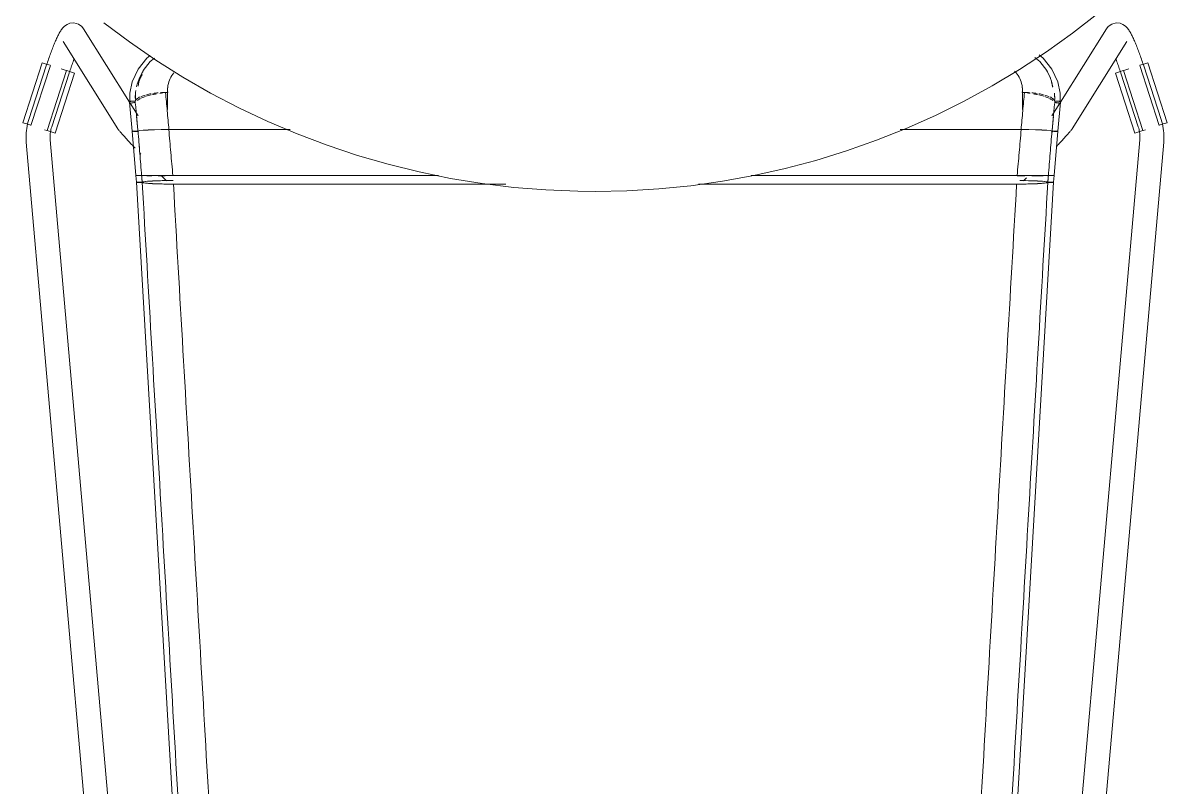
# Model space of a CAD drawing. Header units: millimetres. Extents: x 155927 to 317870, y -36033 to 97293.
# Drawn here: x 159662 to 160235, y 24842 to 25224 of the extents above; entities that cross this region are included whole.
import ezdxf

# ---------------------------------------------------------------- set-up
doc = ezdxf.new("R2010")
doc.units = ezdxf.units.MM
doc.header["$MEASUREMENT"] = 0
doc.layers.add('I-FURN', color=8, linetype='CONTINUOUS', lineweight=9)

msp = doc.modelspace()

# ---------------------------------------------------------------- linework, layer by layer
at = {"layer": 'I-FURN'}
for p, q in [((160187.51, 25218.84), (160200.15, 25228.65)), ((159681.31, 25220.13), (159681.06, 25219.74)), ((159681.56, 25220.52), (159681.31, 25220.13)), ((159681.84, 25220.91), (159681.56, 25220.52)), ((159682.15, 25221.31), (159681.84, 25220.91)), ((159682.52, 25221.74), (159682.15, 25221.31)), ((159682.99, 25222.21), (159682.52, 25221.74)), ((159683.61, 25222.73), (159682.99, 25222.21)), ((159684.53, 25223.29), (159683.61, 25222.73)), ((159685.91, 25223.81), (159684.53, 25223.29)), ((159687.88, 25223.99), (159685.91, 25223.81)), ((159690.11, 25223.4), (159687.88, 25223.99)), ((159691.84, 25222.18), (159690.11, 25223.4)), ((159691.84, 25222.18), (159692.73, 25221.05)), ((159715.77, 25184.29), (159692.73, 25221.05)), ((159702.88, 25224.08), (159715.7, 25214.5)), ((160204.52, 25221.05), (160181.49, 25184.29)), ((160205.41, 25222.18), (160204.52, 25221.05)), ((160205.41, 25222.18), (160207.15, 25223.4)), ((160207.15, 25223.4), (160209.37, 25223.99)), ((160209.37, 25223.99), (160211.35, 25223.81)), ((160211.35, 25223.81), (160212.73, 25223.29)), ((160212.73, 25223.29), (160213.64, 25222.73)), ((160213.64, 25222.73), (160214.27, 25222.21)), ((160214.27, 25222.21), (160214.74, 25221.74)), ((160214.74, 25221.74), (160215.1, 25221.31)), ((160215.1, 25221.31), (160215.42, 25220.91)), ((160215.42, 25220.91), (160215.69, 25220.52)), ((160215.69, 25220.52), (160215.95, 25220.13)), ((160215.95, 25220.13), (160216.19, 25219.74)), ((159678.49, 25214.5), (159678.25, 25213.92)), ((159678.73, 25215.06), (159678.49, 25214.5)), ((159678.97, 25215.61), (159678.73, 25215.06)), ((159679.21, 25216.14), (159678.97, 25215.61)), ((159679.45, 25216.65), (159679.21, 25216.14)), ((159679.68, 25217.14), (159679.45, 25216.65)), ((159679.91, 25217.61), (159679.68, 25217.14)), ((159680.14, 25218.07), (159679.91, 25217.61)), ((159680.37, 25218.51), (159680.14, 25218.07)), ((159680.6, 25218.93), (159680.37, 25218.51)), ((159680.83, 25219.34), (159680.6, 25218.93)), ((159681.06, 25219.74), (159680.83, 25219.34)), ((159682.57, 25214.68), (159709.87, 25171.1)), ((159715.7, 25214.5), (159728.89, 25205.45)), ((160174.49, 25209.55), (160187.51, 25218.84)), ((160187.39, 25171.1), (160214.69, 25214.68)), ((160216.19, 25219.74), (160216.43, 25219.34)), ((160216.43, 25219.34), (160216.66, 25218.93)), ((160216.66, 25218.93), (160216.89, 25218.51)), ((160216.89, 25218.51), (160217.12, 25218.07)), ((160217.12, 25218.07), (160217.35, 25217.61)), ((160217.35, 25217.61), (160217.58, 25217.14)), ((160217.58, 25217.14), (160217.81, 25216.65)), ((160217.81, 25216.65), (160218.04, 25216.14)), ((160218.04, 25216.14), (160218.28, 25215.61)), ((160218.28, 25215.61), (160218.52, 25215.06)), ((160218.52, 25215.06), (160218.77, 25214.5)), ((160218.77, 25214.5), (160219.01, 25213.92)), ((159676.23, 25208.77), (159675.98, 25208.07)), ((159676.49, 25209.45), (159676.23, 25208.77)), ((159676.74, 25210.13), (159676.49, 25209.45)), ((159676.99, 25210.8), (159676.74, 25210.13)), ((159677.25, 25211.45), (159676.99, 25210.8)), ((159677.5, 25212.09), (159677.25, 25211.45)), ((159677.75, 25212.72), (159677.5, 25212.09)), ((159678, 25213.33), (159677.75, 25212.72)), ((159678.25, 25213.92), (159678, 25213.33)), ((160161.1, 25200.78), (160174.49, 25209.55)), ((160219.01, 25213.92), (160219.26, 25213.33)), ((160219.26, 25213.33), (160219.51, 25212.72)), ((160219.51, 25212.72), (160219.76, 25212.09)), ((160219.76, 25212.09), (160220.01, 25211.45)), ((160220.01, 25211.45), (160220.26, 25210.8)), ((160220.26, 25210.8), (160220.52, 25210.13)), ((160220.52, 25210.13), (160220.77, 25209.45)), ((160220.77, 25209.45), (160221.03, 25208.77)), ((160221.03, 25208.77), (160221.28, 25208.07)), ((159662.36, 25174.08), (159672.05, 25204.08)), ((159666.41, 25172.77), (159676.1, 25202.78)), ((159672.05, 25204.08), (159674.01, 25203.45)), ((159674.01, 25203.45), (159675.98, 25202.82)), ((159674.22, 25202.99), (159674.08, 25202.53)), ((159674.47, 25203.72), (159674.22, 25202.99)), ((159674.72, 25204.46), (159674.47, 25203.72)), ((159674.96, 25205.19), (159674.72, 25204.46)), ((159675.22, 25205.92), (159674.96, 25205.19)), ((159675.47, 25206.65), (159675.22, 25205.92)), ((159675.72, 25207.36), (159675.47, 25206.65)), ((159675.98, 25208.07), (159675.72, 25207.36)), ((159686.99, 25203.23), (159686.75, 25202.57)), ((159687.23, 25203.89), (159686.99, 25203.23)), ((159687.46, 25204.54), (159687.23, 25203.89)), ((159687.7, 25205.17), (159687.46, 25204.54)), ((159687.93, 25205.8), (159687.7, 25205.17)), ((159724.36, 25206.38), (159720.02, 25200.85)), ((159726.1, 25204.72), (159722.6, 25200.14)), ((159726.11, 25207.78), (159724.36, 25206.38)), ((159728.17, 25206.45), (159726.1, 25204.72)), ((159728.89, 25205.45), (159742.43, 25196.93)), ((160168.77, 25206.72), (160171.16, 25204.72)), ((160170.79, 25208.06), (160172.9, 25206.38)), ((160171.16, 25204.72), (160174.66, 25200.14)), ((160172.9, 25206.38), (160177.23, 25200.85)), ((160209.33, 25205.8), (160209.56, 25205.17)), ((160209.56, 25205.17), (160209.79, 25204.54)), ((160209.79, 25204.54), (160210.03, 25203.89)), ((160210.03, 25203.89), (160210.27, 25203.23)), ((160210.27, 25203.23), (160210.5, 25202.57)), ((160221.16, 25202.78), (160230.85, 25172.77)), ((160221.28, 25208.07), (160221.53, 25207.36)), ((160221.28, 25202.82), (160223.25, 25203.45)), ((160221.53, 25207.36), (160221.79, 25206.65)), ((160221.79, 25206.65), (160222.04, 25205.92)), ((160222.04, 25205.92), (160222.29, 25205.19)), ((160222.29, 25205.19), (160222.54, 25204.46)), ((160222.54, 25204.46), (160222.79, 25203.72)), ((160222.79, 25203.72), (160223.03, 25202.99)), ((160223.03, 25202.99), (160223.18, 25202.53)), ((160223.25, 25203.45), (160225.2, 25204.08)), ((160225.2, 25204.08), (160234.89, 25174.08)), ((159674.08, 25202.53), (159665.36, 25175.71)), ((159684.16, 25200.17), (159674.48, 25170.17)), ((159676.78, 25172), (159685.49, 25198.82)), ((159678.52, 25168.86), (159688.21, 25198.87)), ((159684.07, 25200.21), (159681.59, 25201.01)), ((159684.28, 25200.14), (159686.26, 25199.5)), ((159685.6, 25199.15), (159685.49, 25198.82)), ((159685.82, 25199.84), (159685.6, 25199.15)), ((159686.05, 25200.53), (159685.82, 25199.84)), ((159686.29, 25201.22), (159686.05, 25200.53)), ((159686.26, 25199.5), (159688.21, 25198.87)), ((159686.52, 25201.9), (159686.29, 25201.22)), ((159686.75, 25202.57), (159686.52, 25201.9)), ((159720.02, 25200.85), (159717.12, 25194.54)), ((159722.6, 25200.14), (159720.69, 25196.46)), ((160147.38, 25192.55), (160161.1, 25200.78)), ((160174.66, 25200.14), (160176.57, 25196.46)), ((160177.23, 25200.85), (160180.13, 25194.54)), ((160209.05, 25198.87), (160211, 25199.5)), ((160209.05, 25198.87), (160218.74, 25168.86)), ((160210.5, 25202.57), (160210.74, 25201.9)), ((160210.74, 25201.9), (160210.97, 25201.22)), ((160210.97, 25201.22), (160211.2, 25200.53)), ((160211, 25199.5), (160212.97, 25200.14)), ((160211.2, 25200.53), (160211.43, 25199.84)), ((160211.43, 25199.84), (160211.66, 25199.15)), ((160211.66, 25199.15), (160211.77, 25198.82)), ((160211.77, 25198.82), (160220.48, 25172.01)), ((160222.78, 25170.17), (160213.09, 25200.17)), ((160215.67, 25201.01), (160213.19, 25200.21)), ((160231.89, 25175.72), (160223.18, 25202.53)), ((159717.12, 25194.54), (159715.91, 25188.89)), ((159742.43, 25196.93), (159756.3, 25188.95)), ((160133.34, 25184.88), (160147.38, 25192.55)), ((160180.13, 25194.54), (160181.35, 25188.89)), ((159715.91, 25188.89), (159715.82, 25183.43)), ((159733.77, 25189.21), (159734.82, 25189.21)), ((159734.76, 25190.46), (159734.76, 25180.7)), ((159756.3, 25188.95), (159770.48, 25181.54)), ((160162.44, 25189.21), (160163.49, 25189.21)), ((160162.49, 25180.7), (160162.49, 25190.46)), ((160181.35, 25188.89), (160181.44, 25183.43)), ((159717.12, 25169.83), (159715.7, 25184.32)), ((159720.04, 25177.47), (159716, 25183.92)), ((159770.48, 25181.54), (159784.94, 25174.71)), ((160119, 25177.78), (160133.34, 25184.88)), ((160181.25, 25183.92), (160177.22, 25177.47)), ((160180.14, 25169.83), (160181.56, 25184.32)), ((159664.32, 25173.45), (159662.36, 25174.08)), ((159665.03, 25174.62), (159664.74, 25173.51)), ((159665.36, 25175.71), (159665.03, 25174.62)), ((159784.94, 25174.71), (159799.67, 25168.45)), ((160104.4, 25171.26), (160119, 25177.78)), ((160231.91, 25175.67), (160231.89, 25175.72)), ((160232.24, 25174.58), (160231.91, 25175.67)), ((160232.52, 25173.47), (160232.24, 25174.58)), ((160234.89, 25174.08), (160232.94, 25173.45)), ((159664.04, 25169), (159663.98, 25167.86)), ((159664.15, 25170.14), (159664.04, 25169)), ((159664.3, 25171.27), (159664.15, 25170.14)), ((159664.5, 25172.4), (159664.3, 25171.27)), ((159666.29, 25172.81), (159664.32, 25173.45)), ((159664.74, 25173.51), (159664.5, 25172.4)), ((159674.38, 25170.2), (159673.22, 25170.58)), ((159676.57, 25169.49), (159674.59, 25170.13)), ((159676.01, 25168.09), (159676.07, 25168.75)), ((159676.07, 25168.75), (159676.16, 25169.41)), ((159676.16, 25169.41), (159676.27, 25170.06)), ((159676.27, 25170.06), (159676.41, 25170.71)), ((159676.41, 25170.71), (159676.58, 25171.35)), ((159678.52, 25168.86), (159676.57, 25169.49)), ((159676.58, 25171.35), (159676.77, 25171.98)), ((159676.77, 25171.98), (159676.78, 25172)), ((159709.87, 25171.1), (159710.09, 25170.77)), ((159710.09, 25170.77), (159710.27, 25170.52)), ((159710.27, 25170.52), (159710.44, 25170.29)), ((159710.44, 25170.29), (159710.62, 25170.07)), ((159710.62, 25170.07), (159710.8, 25169.84)), ((159710.8, 25169.84), (159710.99, 25169.61)), ((159710.99, 25169.61), (159711.19, 25169.37)), ((159711.19, 25169.37), (159711.4, 25169.12)), ((159711.4, 25169.12), (159711.63, 25168.85)), ((159711.63, 25168.85), (159711.87, 25168.57)), ((159711.87, 25168.57), (159712.13, 25168.28)), ((159717.12, 25169.83), (159717.19, 25169.86)), ((159717.19, 25169.86), (159717.12, 25169.83)), ((159718.95, 25147.63), (159717.12, 25169.83)), ((159717.12, 25169.83), (159717.18, 25169.81)), ((159717.19, 25169.81), (159717.12, 25169.83)), ((159717.18, 25169.81), (159717.37, 25169.78)), ((159717.38, 25169.88), (159717.19, 25169.86)), ((159717.38, 25169.78), (159717.19, 25169.81)), ((159717.37, 25169.78), (159717.66, 25169.76)), ((159717.67, 25169.9), (159717.38, 25169.88)), ((159717.38, 25169.88), (159717.68, 25169.9)), ((159717.67, 25169.76), (159717.38, 25169.78)), ((159718.06, 25169.92), (159717.67, 25169.9)), ((159717.68, 25169.9), (159718.06, 25169.92)), ((159718.05, 25169.74), (159718.5, 25169.73)), ((159718.5, 25169.73), (159718.05, 25169.74)), ((159718.51, 25169.93), (159718.06, 25169.92)), ((159718.06, 25169.92), (159718.52, 25169.93)), ((159718.5, 25169.73), (159718.99, 25169.73)), ((159718.99, 25169.73), (159718.5, 25169.73)), ((159719, 25169.93), (159718.51, 25169.93)), ((159718.52, 25169.93), (159719.01, 25169.93)), ((159718.99, 25169.73), (159719.49, 25169.73)), ((159719.49, 25169.73), (159718.99, 25169.73)), ((159719.5, 25169.93), (159719, 25169.93)), ((159719.01, 25169.93), (159719.5, 25169.93)), ((159719.49, 25169.73), (159719.96, 25169.74)), ((159719.96, 25169.74), (159719.49, 25169.73)), ((159719.97, 25169.92), (159719.5, 25169.93)), ((159719.5, 25169.93), (159719.97, 25169.92)), ((159719.97, 25169.92), (159720.86, 25170.12)), ((159720.86, 25170.12), (159719.97, 25169.92)), ((159722.6, 25170.3), (159720.86, 25170.12)), ((159720.86, 25170.12), (159722.58, 25170.29)), ((159725.08, 25170.45), (159722.6, 25170.3)), ((159722.6, 25170.29), (159725.03, 25170.44)), ((159725.07, 25170.45), (159728.11, 25170.56)), ((159728.18, 25170.56), (159725.08, 25170.45)), ((159728.17, 25170.56), (159731.61, 25170.63)), ((159731.61, 25170.63), (159728.18, 25170.56)), ((159735.47, 25170.66), (159731.71, 25170.64)), ((159731.71, 25170.63), (159735.35, 25170.66)), ((159796.02, 25170.66), (159735.47, 25170.66)), ((159735.47, 25170.66), (159796.02, 25170.66)), ((159799.67, 25168.45), (159814.63, 25162.79)), ((160089.54, 25165.32), (160104.4, 25171.26)), ((160161.79, 25170.66), (160101.3, 25170.66)), ((160101.3, 25170.66), (160161.79, 25170.66)), ((160165.55, 25170.64), (160161.79, 25170.66)), ((160161.91, 25170.66), (160165.55, 25170.63)), ((160165.64, 25170.63), (160169.08, 25170.56)), ((160169.08, 25170.56), (160165.65, 25170.63)), ((160172.18, 25170.45), (160169.08, 25170.56)), ((160169.15, 25170.56), (160172.18, 25170.45)), ((160174.66, 25170.3), (160172.18, 25170.45)), ((160172.22, 25170.44), (160174.66, 25170.29)), ((160176.4, 25170.12), (160174.66, 25170.3)), ((160174.68, 25170.29), (160176.4, 25170.12)), ((160176.4, 25170.12), (160177.28, 25169.92)), ((160177.29, 25169.92), (160176.4, 25170.12)), ((160177.28, 25169.92), (160177.75, 25169.93)), ((160177.76, 25169.93), (160177.29, 25169.92)), ((160177.3, 25169.74), (160177.77, 25169.73)), ((160177.77, 25169.73), (160177.3, 25169.74)), ((160177.75, 25169.93), (160178.25, 25169.93)), ((160178.25, 25169.93), (160177.76, 25169.93)), ((160178.75, 25169.93), (160178.25, 25169.93)), ((160178.25, 25169.93), (160178.74, 25169.93)), ((160178.27, 25169.73), (160178.76, 25169.73)), ((160178.76, 25169.73), (160178.27, 25169.73)), ((160178.31, 25147.63), (160180.13, 25169.83)), ((160178.74, 25169.93), (160179.19, 25169.92)), ((160179.2, 25169.92), (160178.75, 25169.93)), ((160178.76, 25169.73), (160179.21, 25169.74)), ((160179.21, 25169.74), (160178.76, 25169.73)), ((160179.19, 25169.92), (160179.58, 25169.9)), ((160179.58, 25169.9), (160179.2, 25169.92)), ((160179.21, 25169.74), (160179.59, 25169.76)), ((160179.59, 25169.76), (160179.21, 25169.74)), ((160179.88, 25169.88), (160179.58, 25169.9)), ((160179.58, 25169.9), (160179.87, 25169.88)), ((160179.59, 25169.76), (160179.88, 25169.78)), ((160179.88, 25169.78), (160179.59, 25169.76)), ((160180.07, 25169.86), (160179.88, 25169.88)), ((160179.88, 25169.78), (160180.07, 25169.81)), ((160180.07, 25169.81), (160179.88, 25169.78)), ((160180.06, 25169.86), (160180.13, 25169.83)), ((160180.14, 25169.83), (160180.07, 25169.86)), ((160180.07, 25169.81), (160180.14, 25169.83)), ((160180.13, 25169.83), (160180.07, 25169.81)), ((160185.38, 25168.57), (160185.12, 25168.28)), ((160185.62, 25168.85), (160185.38, 25168.57)), ((160185.85, 25169.12), (160185.62, 25168.85)), ((160186.07, 25169.37), (160185.85, 25169.12)), ((160186.27, 25169.61), (160186.07, 25169.37)), ((160186.46, 25169.84), (160186.27, 25169.61)), ((160186.64, 25170.07), (160186.46, 25169.84)), ((160186.81, 25170.29), (160186.64, 25170.07)), ((160186.99, 25170.52), (160186.81, 25170.29)), ((160187.17, 25170.77), (160186.99, 25170.52)), ((160187.39, 25171.1), (160187.17, 25170.77)), ((160220.69, 25169.49), (160218.74, 25168.86)), ((160220.48, 25172.01), (160220.67, 25171.38)), ((160220.67, 25171.38), (160220.84, 25170.74)), ((160222.66, 25170.13), (160220.69, 25169.49)), ((160220.84, 25170.74), (160220.98, 25170.09)), ((160220.98, 25170.09), (160221.09, 25169.44)), ((160221.09, 25169.44), (160221.18, 25168.78)), ((160221.18, 25168.78), (160221.24, 25168.12)), ((160224.04, 25170.58), (160222.88, 25170.2)), ((160232.94, 25173.45), (160230.97, 25172.81)), ((160232.76, 25172.35), (160232.52, 25173.47)), ((160232.96, 25171.23), (160232.76, 25172.35)), ((160233.11, 25170.1), (160232.96, 25171.23)), ((160233.21, 25168.96), (160233.11, 25170.1)), ((160233.27, 25167.82), (160233.21, 25168.96)), ((159663.98, 25167.86), (159663.97, 25166.72)), ((159663.97, 25166.72), (159664, 25165.58)), ((159664, 25165.58), (159664.07, 25164.44)), ((159664.07, 25164.44), (159664.08, 25164.39)), ((159664.08, 25164.4), (159703.03, 24721.07)), ((159675.97, 25166.77), (159675.98, 25167.43)), ((159675.99, 25166.11), (159675.97, 25166.77)), ((159675.98, 25167.43), (159676.01, 25168.09)), ((159676.03, 25165.44), (159675.99, 25166.11)), ((159713.31, 24741.1), (159676.03, 25165.45)), ((159712.13, 25168.28), (159712.41, 25167.97)), ((159712.41, 25167.97), (159712.69, 25167.65)), ((159712.69, 25167.65), (159712.99, 25167.31)), ((159712.99, 25167.31), (159713.31, 25166.96)), ((159713.31, 25166.96), (159713.64, 25166.6)), ((159713.64, 25166.6), (159713.98, 25166.22)), ((159713.98, 25166.22), (159714.34, 25165.83)), ((159714.34, 25165.83), (159714.71, 25165.43)), ((159714.71, 25165.43), (159715.09, 25165.01)), ((159715.09, 25165.01), (159715.48, 25164.59)), ((159715.48, 25164.59), (159715.88, 25164.15)), ((159715.88, 25164.15), (159716.29, 25163.71)), ((159716.29, 25163.71), (159716.72, 25163.25)), ((159716.72, 25163.25), (159717.15, 25162.79)), ((159717.15, 25162.79), (159717.59, 25162.32)), ((159814.63, 25162.79), (159829.81, 25157.74)), ((160074.45, 25159.99), (160089.54, 25165.32)), ((160180.11, 25162.79), (160179.67, 25162.32)), ((160180.54, 25163.25), (160180.11, 25162.79)), ((160180.96, 25163.71), (160180.54, 25163.25)), ((160181.37, 25164.15), (160180.96, 25163.71)), ((160181.78, 25164.59), (160181.37, 25164.15)), ((160182.17, 25165.01), (160181.78, 25164.59)), ((160182.55, 25165.43), (160182.17, 25165.01)), ((160182.92, 25165.83), (160182.55, 25165.43)), ((160183.27, 25166.22), (160182.92, 25165.83)), ((160183.62, 25166.6), (160183.27, 25166.22)), ((160183.95, 25166.96), (160183.62, 25166.6)), ((160221.22, 25165.45), (160183.93, 24740.94)), ((160184.26, 25167.31), (160183.95, 25166.96)), ((160184.56, 25167.65), (160184.26, 25167.31)), ((160184.85, 25167.97), (160184.56, 25167.65)), ((160185.12, 25168.28), (160184.85, 25167.97)), ((160194.23, 24721.07), (160233.18, 25164.4)), ((160221.27, 25166.14), (160221.23, 25165.47)), ((160221.23, 25165.47), (160221.23, 25165.44)), ((160221.24, 25168.12), (160221.28, 25167.46)), ((160221.29, 25166.8), (160221.27, 25166.14)), ((160221.28, 25167.46), (160221.29, 25166.8)), ((160233.18, 25164.39), (160233.26, 25165.53)), ((160233.26, 25165.53), (160233.29, 25166.68)), ((160233.29, 25166.68), (160233.27, 25167.82)), ((159717.59, 25162.32), (159718.04, 25161.84)), ((159718.04, 25161.84), (159718.49, 25161.36)), ((159720.85, 25158.87), (159721.34, 25158.37)), ((159829.81, 25157.74), (159845.18, 25153.29)), ((160059.17, 25155.26), (160074.45, 25159.99)), ((159845.18, 25153.29), (159860.71, 25149.46)), ((160028.1, 25147.65), (160043.71, 25151.15)), ((160043.71, 25151.15), (160059.17, 25155.26)), ((159718.95, 25147.63), (159719.22, 25144.27)), ((159719.02, 25147.63), (159718.95, 25147.63)), ((159718.95, 25147.63), (159719.02, 25147.63)), ((159719.01, 25147.63), (159718.95, 25147.63)), ((159718.95, 25147.63), (159719.01, 25147.63)), ((159719.2, 25147.63), (159719.01, 25147.63)), ((159719.01, 25147.63), (159719.2, 25147.63)), ((159719.21, 25147.63), (159719.02, 25147.63)), ((159719.02, 25147.63), (159719.21, 25147.63)), ((159719.49, 25147.64), (159719.2, 25147.63)), ((159719.2, 25147.63), (159719.5, 25147.62)), ((159719.21, 25147.63), (159719.5, 25147.64)), ((159719.5, 25147.62), (159719.21, 25147.63)), ((159719.88, 25147.64), (159719.49, 25147.64)), ((159719.5, 25147.64), (159719.88, 25147.64)), ((159719.89, 25147.62), (159719.5, 25147.62)), ((159719.5, 25147.62), (159719.88, 25147.62)), ((159719.88, 25147.64), (159720.33, 25147.64)), ((159720.33, 25147.64), (159719.88, 25147.64)), ((159719.88, 25147.62), (159720.33, 25147.62)), ((159720.34, 25147.62), (159719.89, 25147.62)), ((159720.33, 25147.64), (159720.82, 25147.64)), ((159720.82, 25147.64), (159720.33, 25147.64)), ((159720.33, 25147.62), (159720.83, 25147.62)), ((159720.83, 25147.62), (159720.34, 25147.62)), ((159720.82, 25147.64), (159721.32, 25147.64)), ((159721.32, 25147.64), (159720.82, 25147.64)), ((159721.32, 25147.62), (159720.83, 25147.62)), ((159720.83, 25147.62), (159721.32, 25147.62)), ((159721.32, 25147.64), (159721.79, 25147.64)), ((159721.79, 25147.64), (159721.32, 25147.64)), ((159721.79, 25147.62), (159721.32, 25147.62)), ((159721.32, 25147.62), (159721.79, 25147.62)), ((159721.79, 25147.64), (159722.68, 25147.65)), ((159722.67, 25147.65), (159721.79, 25147.64)), ((159724.42, 25147.67), (159722.67, 25147.65)), ((159722.68, 25147.65), (159724.42, 25147.67)), ((159724.44, 25147.59), (159722.69, 25147.61)), ((159722.69, 25147.61), (159724.44, 25147.59)), ((159726.92, 25147.68), (159724.42, 25147.67)), ((159724.43, 25147.67), (159726.92, 25147.68)), ((159726.94, 25147.58), (159724.44, 25147.59)), ((159724.44, 25147.59), (159726.94, 25147.58)), ((159730.06, 25147.69), (159726.92, 25147.68)), ((159726.93, 25147.68), (159730.06, 25147.69)), ((159730.06, 25147.69), (159733.62, 25147.69)), ((159733.62, 25147.69), (159730.06, 25147.69)), ((159730.06, 25147.57), (159733.62, 25147.57)), ((159733.62, 25147.57), (159730.07, 25147.57)), ((159731.62, 25147.69), (159734.19, 25145.02)), ((159737.41, 25147.69), (159733.62, 25147.69)), ((159733.63, 25147.69), (159737.41, 25147.69)), ((159737.41, 25147.69), (159870.24, 25147.69)), ((159870.24, 25147.69), (159737.41, 25147.69)), ((159860.71, 25149.46), (159876.39, 25146.26)), ((159876.39, 25146.26), (159892.18, 25143.68)), ((160012.36, 25144.79), (160028.1, 25147.65)), ((160026.85, 25147.69), (160159.84, 25147.69)), ((160159.84, 25147.69), (160026.85, 25147.69)), ((160159.84, 25147.69), (160163.63, 25147.69)), ((160163.63, 25147.69), (160159.84, 25147.69)), ((160163.63, 25147.57), (160159.86, 25147.57)), ((160159.86, 25147.57), (160163.64, 25147.57)), ((160163.07, 25145.02), (160164.54, 25146.55)), ((160163.63, 25147.69), (160167.2, 25147.69)), ((160167.2, 25147.69), (160163.63, 25147.69)), ((160170.31, 25147.58), (160167.19, 25147.57)), ((160167.19, 25147.57), (160170.32, 25147.58)), ((160167.2, 25147.69), (160170.33, 25147.68)), ((160170.33, 25147.68), (160167.2, 25147.69)), ((160172.81, 25147.59), (160170.31, 25147.58)), ((160170.32, 25147.58), (160172.82, 25147.59)), ((160170.33, 25147.68), (160172.83, 25147.67)), ((160172.84, 25147.67), (160170.33, 25147.68)), ((160174.56, 25147.61), (160172.81, 25147.59)), ((160172.82, 25147.59), (160174.57, 25147.61)), ((160172.84, 25147.67), (160174.58, 25147.65)), ((160174.58, 25147.65), (160172.84, 25147.67)), ((160174.58, 25147.65), (160175.47, 25147.64)), ((160175.47, 25147.64), (160174.58, 25147.65)), ((160175.93, 25147.62), (160175.46, 25147.62)), ((160175.46, 25147.62), (160175.93, 25147.62)), ((160175.47, 25147.64), (160175.94, 25147.64)), ((160175.94, 25147.64), (160175.47, 25147.64)), ((160176.43, 25147.62), (160175.93, 25147.62)), ((160175.93, 25147.62), (160176.43, 25147.62)), ((160175.94, 25147.64), (160176.43, 25147.64)), ((160176.44, 25147.64), (160175.94, 25147.64)), ((160176.43, 25147.64), (160176.93, 25147.64)), ((160176.92, 25147.62), (160176.43, 25147.62)), ((160176.43, 25147.62), (160176.92, 25147.62)), ((160176.93, 25147.64), (160176.44, 25147.64)), ((160177.37, 25147.62), (160176.92, 25147.62)), ((160176.92, 25147.62), (160177.37, 25147.62)), ((160176.93, 25147.64), (160177.38, 25147.64)), ((160177.38, 25147.64), (160176.93, 25147.64)), ((160177.75, 25147.62), (160177.37, 25147.62)), ((160177.37, 25147.62), (160177.76, 25147.62)), ((160177.38, 25147.64), (160177.76, 25147.64)), ((160177.76, 25147.64), (160177.38, 25147.64)), ((160177.76, 25147.64), (160178.05, 25147.63)), ((160178.06, 25147.63), (160177.76, 25147.64)), ((160178.3, 25147.63), (160178.04, 25144.27)), ((160178.24, 25147.63), (160178.3, 25147.63)), ((160178.3, 25147.63), (160178.24, 25147.63)), ((160178.24, 25147.63), (160178.31, 25147.63)), ((160178.31, 25147.63), (160178.24, 25147.63)), ((159719.29, 25144.3), (159719.22, 25144.27)), ((159738.51, 24812.36), (159719.22, 25144.27)), ((159719.22, 25144.27), (159719.29, 25144.24)), ((159719.48, 25144.33), (159719.29, 25144.3)), ((159719.29, 25144.24), (159719.48, 25144.22)), ((159719.78, 25144.35), (159719.48, 25144.33)), ((159719.48, 25144.22), (159719.77, 25144.19)), ((159719.77, 25144.19), (159720.15, 25144.18)), ((159720.16, 25144.37), (159719.78, 25144.35)), ((159720.15, 25144.18), (159720.6, 25144.17)), ((159720.61, 25144.38), (159720.16, 25144.37)), ((159720.6, 25144.17), (159721.09, 25144.16)), ((159721.1, 25144.38), (159720.61, 25144.38)), ((159721.09, 25144.16), (159721.59, 25144.16)), ((159721.6, 25144.38), (159721.1, 25144.38)), ((159721.59, 25144.16), (159722.06, 25144.17)), ((159722.07, 25144.37), (159721.6, 25144.38)), ((159722.06, 25144.17), (159722.95, 25143.96)), ((159722.97, 25144.58), (159722.07, 25144.37)), ((159722.95, 25143.96), (159724.7, 25143.77)), ((159724.72, 25144.77), (159722.97, 25144.58)), ((159724.7, 25143.77), (159727.2, 25143.6)), ((159727.21, 25144.94), (159724.72, 25144.77)), ((159727.2, 25143.6), (159730.33, 25143.48)), ((159730.33, 25145.06), (159727.21, 25144.94)), ((159733.88, 25145.14), (159730.33, 25145.06)), ((159730.33, 25143.48), (159733.89, 25143.4)), ((159737.57, 25145.17), (159733.88, 25145.14)), ((159733.89, 25143.4), (159737.68, 25143.38)), ((159737.68, 25143.38), (159903.95, 25143.38)), ((159903.95, 25143.38), (159737.68, 25143.38)), ((159892.18, 25143.68), (159908.06, 25141.74)), ((159908.06, 25141.74), (159924.01, 25140.44)), ((159924.01, 25140.44), (159939.99, 25139.77)), ((159939.99, 25139.77), (159948.63, 25139.68)), ((159948.63, 25139.68), (159964.62, 25140)), ((159964.62, 25140), (159980.59, 25140.96)), ((159980.59, 25140.96), (159996.51, 25142.56)), ((159996.51, 25142.56), (160012.36, 25144.79)), ((160000.48, 25143.38), (160159.58, 25143.38)), ((160159.58, 25143.38), (160000.48, 25143.38)), ((160158.75, 24812.36), (160178.03, 25144.27)), ((160159.58, 25143.38), (160163.36, 25143.4)), ((160163.37, 25145.14), (160161.12, 25145.16)), ((160163.36, 25143.4), (160166.93, 25143.48)), ((160166.92, 25145.06), (160163.37, 25145.14)), ((160170.04, 25144.94), (160166.92, 25145.06)), ((160166.93, 25143.48), (160170.06, 25143.6)), ((160172.54, 25144.77), (160170.04, 25144.94)), ((160170.06, 25143.6), (160172.56, 25143.77)), ((160174.29, 25144.58), (160172.54, 25144.77)), ((160172.56, 25143.77), (160174.31, 25143.96)), ((160175.19, 25144.37), (160174.29, 25144.58)), ((160174.31, 25143.96), (160175.2, 25144.17)), ((160175.66, 25144.38), (160175.19, 25144.37)), ((160175.2, 25144.17), (160175.67, 25144.16)), ((160176.16, 25144.38), (160175.66, 25144.38)), ((160175.67, 25144.16), (160176.16, 25144.16)), ((160176.65, 25144.38), (160176.16, 25144.38)), ((160176.16, 25144.16), (160176.65, 25144.17)), ((160177.1, 25144.37), (160176.65, 25144.38)), ((160176.65, 25144.17), (160177.11, 25144.18)), ((160177.48, 25144.35), (160177.1, 25144.37)), ((160177.11, 25144.18), (160177.49, 25144.19)), ((160177.78, 25144.33), (160177.48, 25144.35)), ((160177.49, 25144.19), (160177.78, 25144.22)), ((160177.96, 25144.3), (160177.78, 25144.33)), ((160177.78, 25144.22), (160177.97, 25144.24)), ((160178.03, 25144.27), (160177.96, 25144.3)), ((160177.97, 25144.24), (160178.03, 25144.27))]:
    msp.add_line(p, q, dxfattribs=at)
for points, knots in [([(159719.23, 25192), (159719.68, 25193.93), (159720.66, 25196.81), (159722.2, 25199.42), (159722.78, 25200.28)], [0.189931, 0.189931, 0.189931, 0.189931, 0.3333333, 0.408557, 0.408557, 0.408557, 0.408557]), ([(159722.07, 25198.22), (159721.73, 25197.63), (159720.7, 25195.78), (159720.21, 25193.8), (159719.98, 25192.43)], [0.6175454, 0.6175454, 0.6175454, 0.6175454, 0.6666667, 0.7702374, 0.7702374, 0.7702374, 0.7702374]), ([(159734.82, 25189.21), (159734.6, 25191.6), (159735.23, 25195.2), (159737.16, 25198.2), (159737.93, 25199.1)], [0, 0, 0, 0, 0.3333333, 0.5, 0.5, 0.5, 0.5]), ([(160159.33, 25199.1), (160160.09, 25198.2), (160162.02, 25195.2), (160162.65, 25191.6), (160162.44, 25189.21)], [0.5, 0.5, 0.5, 0.5, 0.6666667, 1, 1, 1, 1]), ([(160174.65, 25200.12), (160175.17, 25199.3), (160176.68, 25196.71), (160177.27, 25193.88), (160177.54, 25191.93)], [-0.4024189, -0.4024189, -0.4024189, -0.4024189, -0.3333333, -0.1899309, -0.1899309, -0.1899309, -0.1899309]), ([(159715.75, 25184.47), (159715.76, 25184.49), (159715.81, 25184.54), (159715.92, 25184.62), (159716.11, 25184.72), (159716.43, 25184.82), (159716.83, 25184.89), (159717.18, 25184.93), (159717.56, 25184.95), (159718, 25184.94), (159718.36, 25184.9), (159718.53, 25184.88)], [0.5555556, 0.5555556, 0.5555556, 0.5555556, 0.5833333, 0.6180556, 0.6527778, 0.7222222, 0.7916667, 0.8263889, 0.8611111, 0.9305556, 1, 1, 1, 1]), ([(159718.64, 25184.15), (159718.41, 25184.16), (159717.93, 25184.15), (159717.18, 25184.06), (159716.51, 25183.91), (159716.08, 25183.74), (159715.92, 25183.62), (159715.88, 25183.57)], [-1, -1, -1, -1, -0.90625, -0.8125, -0.71875, -0.625, -0.5625, -0.5625, -0.5625, -0.5625]), ([(160178.72, 25184.88), (160178.86, 25184.9), (160179.15, 25184.93), (160179.57, 25184.95), (160179.95, 25184.94), (160180.24, 25184.91), (160180.51, 25184.88), (160180.76, 25184.83), (160180.98, 25184.77), (160181.18, 25184.7), (160181.37, 25184.6), (160181.48, 25184.52), (160181.51, 25184.47)], [0, 0, 0, 0, 0.0555556, 0.1111111, 0.1666667, 0.1944444, 0.2222222, 0.2777778, 0.3055556, 0.3333333, 0.3888889, 0.4444444, 0.4444444, 0.4444444, 0.4444444]), ([(159720.47, 25163.63), (159720.6, 25161.98), (159721.05, 25156.65), (159721.49, 25151.31), (159721.79, 25147.62)], [0.2766114, 0.2766114, 0.2766114, 0.2766114, 0.5, 1, 1, 1, 1]), ([(159719.22, 25144.27), (159719.22, 25144.29), (159719.36, 25144.32), (159719.76, 25144.35), (159720.14, 25144.37), (159720.6, 25144.38), (159721.1, 25144.38), (159721.6, 25144.38), (159721.92, 25144.37), (159722.06, 25144.37)], [-0.5, -0.5, -0.5, -0.5, -0.375, -0.3125, -0.25, -0.1875, -0.125, -0.0625, 0, 0, 0, 0]), ([(159722.06, 25144.17), (159721.83, 25144.17), (159721.34, 25144.16), (159720.71, 25144.16), (159720.25, 25144.17), (159719.83, 25144.19), (159719.38, 25144.22), (159719.22, 25144.25), (159719.22, 25144.27)], [-1, -1, -1, -1, -0.90625, -0.8125, -0.765625, -0.71875, -0.625, -0.501507, -0.501507, -0.501507, -0.501507]), ([(159722.06, 25144.37), (159722.35, 25144.51), (159723.75, 25144.72), (159727.1, 25144.94), (159730.25, 25145.07), (159733.81, 25145.15), (159736.32, 25145.16), (159737.57, 25145.17)], [-1, -1, -1, -1, -0.6666667, -0.5, -0.3333333, -0.1666667, -0.003964, -0.003964, -0.003964, -0.003964]), ([(159737.68, 25143.38), (159736.4, 25143.38), (159733.85, 25143.4), (159730.25, 25143.47), (159727.08, 25143.6), (159723.72, 25143.82), (159722.33, 25144.03), (159722.06, 25144.17)], [-1, -1, -1, -1, -0.833333, -0.666667, -0.5, -0.333333, 0, 0, 0, 0]), ([(160175.2, 25144.17), (160174.92, 25144.03), (160173.53, 25143.82), (160170.18, 25143.6), (160167.01, 25143.47), (160163.4, 25143.4), (160160.86, 25143.38), (160159.58, 25143.38)], [-1, -1, -1, -1, -0.666667, -0.5, -0.333333, -0.166667, 0, 0, 0, 0]), ([(160161.12, 25145.16), (160163.14, 25145.15), (160166.37, 25145.09), (160170.16, 25144.94), (160173.51, 25144.72), (160174.9, 25144.51), (160175.19, 25144.37)], [-0.9335619, -0.9335619, -0.9335619, -0.9335619, -0.6666667, -0.5, -0.3333333, 0, 0, 0, 0]), ([(160178.04, 25144.27), (160178.04, 25144.25), (160177.9, 25144.22), (160177.51, 25144.19), (160177.12, 25144.18), (160176.67, 25144.16), (160176.17, 25144.16), (160175.67, 25144.16), (160175.35, 25144.17), (160175.2, 25144.17)], [-0.498493, -0.498493, -0.498493, -0.498493, -0.375, -0.3125, -0.25, -0.1875, -0.125, -0.0625, 0, 0, 0, 0])]:
    msp.add_open_spline(points, degree=3, knots=knots, dxfattribs=at)
for points in [[(160158.6, 25199.9), (160158.85, 25199.64), (160159.09, 25199.37), (160159.33, 25199.1)], [(159734.82, 25189.21), (159734.74, 25190.13), (159734.74, 25191.06), (159734.84, 25191.97)], [(160162.41, 25191.96), (160162.51, 25191.05), (160162.52, 25190.13), (160162.44, 25189.21)], [(160177.75, 25192.13), (160177.55, 25192.85), (160177.32, 25193.57), (160177.05, 25194.28)], [(159718.53, 25184.88), (159718.68, 25185.27), (159719.25, 25186.02), (159720.39, 25186.72), (159721.08, 25187.05)], [(159718.57, 25186.42), (159718.58, 25187.68), (159718.68, 25188.93), (159718.86, 25190.17)], [(159718.76, 25188.39), (159718.66, 25187.5), (159718.64, 25186.61), (159718.64, 25185.7)], [(159721.12, 25186.19), (159720.48, 25185.88), (159720.09, 25185.56), (159719.76, 25185.24)], [(159723.54, 25187.16), (159722.73, 25186.89), (159721.92, 25186.6), (159721.36, 25186.31)], [(159721.53, 25187.25), (159722.12, 25187.49), (159722.78, 25187.73), (159723.52, 25187.93)], [(159726.58, 25188), (159725.66, 25187.78), (159724.72, 25187.55), (159723.87, 25187.3)], [(159724.19, 25188.11), (159724.93, 25188.3), (159725.73, 25188.46), (159726.57, 25188.61)], [(159729.25, 25188.53), (159728.56, 25188.42), (159727.91, 25188.28), (159727.24, 25188.15)], [(159727.42, 25188.75), (159728.27, 25188.87), (159729.14, 25188.99), (159730.06, 25189.05)], [(159732.36, 25188.98), (159731.88, 25188.92), (159731.41, 25188.86), (159730.95, 25188.79)], [(159730.99, 25189.11), (159731.9, 25189.17), (159732.82, 25189.2), (159733.77, 25189.21)], [(159735.47, 25170.66), (159735.16, 25173.8), (159734.57, 25180.04), (159734.03, 25186.19), (159733.77, 25189.21)], [(160161.79, 25170.66), (160162.09, 25173.8), (160162.68, 25180.04), (160163.23, 25186.19), (160163.49, 25189.21)], [(160163.49, 25189.21), (160164.44, 25189.2), (160165.37, 25189.17), (160166.28, 25189.11)], [(160166.32, 25188.8), (160165.85, 25188.86), (160165.37, 25188.92), (160164.9, 25188.96)], [(160167.21, 25189.05), (160168.11, 25188.97), (160168.99, 25188.87), (160169.84, 25188.74)], [(160170.01, 25188.15), (160169.37, 25188.29), (160168.7, 25188.42), (160168.02, 25188.54)], [(160173.27, 25187.3), (160172.47, 25187.55), (160171.59, 25187.78), (160170.67, 25187.99)], [(160170.69, 25188.61), (160171.53, 25188.47), (160172.34, 25188.3), (160173.08, 25188.11)], [(160175.89, 25186.31), (160175.26, 25186.6), (160174.52, 25186.88), (160173.7, 25187.14)], [(160173.74, 25187.93), (160174.47, 25187.72), (160175.11, 25187.49), (160175.71, 25187.24)], [(160177.71, 25185.23), (160177.3, 25185.56), (160176.78, 25185.88), (160176.14, 25186.19)], [(160176.17, 25187.05), (160176.87, 25186.72), (160178.01, 25186.02), (160178.58, 25185.27), (160178.72, 25184.88)], [(160178.54, 25188.87), (160178.63, 25188.06), (160178.64, 25187.24), (160178.64, 25186.41)], [(160178.68, 25185.71), (160178.67, 25186.36), (160178.63, 25187.01), (160178.57, 25187.66)], [(159719.97, 25169.92), (159719.73, 25172.45), (159719.25, 25177.48), (159718.77, 25182.44), (159718.53, 25184.88)], [(160177.29, 25169.92), (160177.53, 25172.45), (160178, 25177.48), (160178.48, 25182.44), (160178.72, 25184.88)], [(160181.37, 25183.57), (160181.33, 25183.62), (160181.21, 25183.71), (160180.91, 25183.85), (160180.53, 25183.96), (160180.07, 25184.06), (160179.58, 25184.12), (160179.08, 25184.15), (160178.77, 25184.15), (160178.62, 25184.15)], [(159719.94, 25169.92), (159719.71, 25172.23), (159719.48, 25174.55), (159719.25, 25176.82)], [(160177.3, 25169.74), (160177.53, 25172.11), (160177.77, 25174.48), (160178, 25176.82)], [(159719.97, 25169.92), (159720.28, 25166.22), (159720.88, 25158.79), (159721.48, 25151.36), (159721.79, 25147.64)], [(159736.38, 25159.19), (159736.04, 25163.01), (159735.69, 25166.84), (159735.35, 25170.66)], [(160161.91, 25170.66), (160161.56, 25166.84), (160161.22, 25163.01), (160160.88, 25159.19)], [(160177.28, 25169.92), (160176.98, 25166.22), (160176.38, 25158.79), (160175.77, 25151.36), (160175.47, 25147.64)], [(160177.3, 25169.74), (160176.99, 25166.09), (160176.69, 25162.44), (160176.39, 25158.79)], [(159737.41, 25147.69), (159737.07, 25151.53), (159736.72, 25155.36), (159736.38, 25159.19)], [(160160.88, 25159.19), (160160.53, 25155.36), (160160.19, 25151.53), (160159.84, 25147.69)], [(160176.09, 25155.18), (160176.06, 25154.77), (160176.02, 25154.36), (160175.99, 25153.95)], [(159722.06, 25144.17), (159722.01, 25144.75), (159721.92, 25145.9), (159721.83, 25147.06), (159721.79, 25147.64)], [(159722.06, 25144.37), (159722.02, 25144.91), (159721.93, 25146), (159721.84, 25147.08), (159721.79, 25147.62)], [(160175.19, 25144.37), (160175.24, 25144.91), (160175.33, 25146), (160175.42, 25147.08), (160175.46, 25147.62)], [(160175.2, 25144.17), (160175.24, 25144.75), (160175.33, 25145.9), (160175.42, 25147.06), (160175.47, 25147.64)], [(159722.06, 25144.17), (159725.28, 25088.77), (159731.72, 24978), (159738.16, 24867.41), (159741.38, 24812.17)], [(159747.26, 24976.89), (159744.07, 25032.35), (159740.87, 25087.85), (159737.68, 25143.38)], [(160159.58, 25143.38), (160156.38, 25087.85), (160153.19, 25032.32), (160149.99, 24976.89)], [(160175.2, 25144.17), (160171.98, 25088.77), (160165.54, 24978), (160159.1, 24867.41), (160155.88, 24812.17)], [(160175.19, 25144.37), (160175.79, 25144.39), (160177.29, 25144.38), (160178.04, 25144.31), (160178.04, 25144.27)], [(159756.85, 24810.64), (159753.65, 24866), (159750.46, 24921.42), (159747.26, 24976.89)], [(160149.99, 24976.89), (160146.8, 24921.42), (160143.6, 24866), (160140.41, 24810.64)]]:
    msp.add_open_spline(points, degree=3, dxfattribs=at)

doc.saveas('drawing.dxf')
